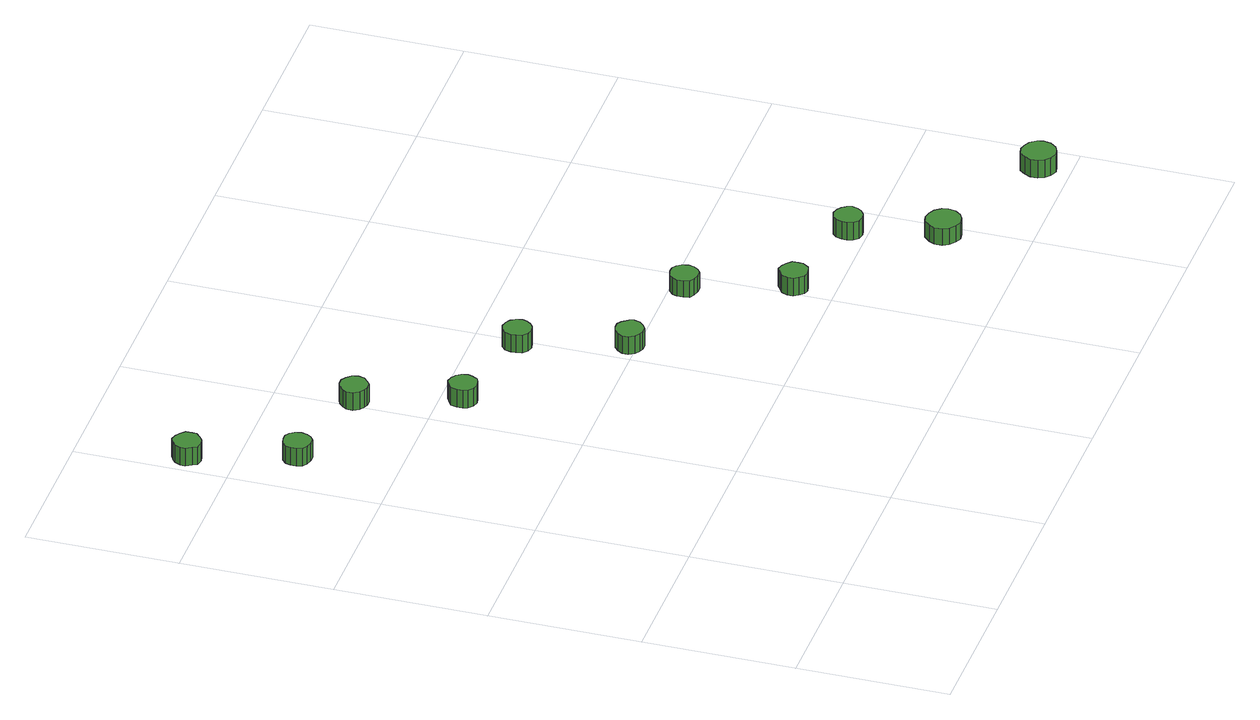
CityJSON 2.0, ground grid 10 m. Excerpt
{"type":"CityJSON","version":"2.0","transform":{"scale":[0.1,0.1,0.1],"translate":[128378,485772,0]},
"CityObjects":{
"tree1":{"type":"SolitaryVegetationObject","attributes":{"function":"something"},"geometry":[{"type":"MultiSurface","lod":"1","boundaries":[[[0,1,2,3,4,5,6,7,8,9,10,11,12,13,14]],[[15,16,17,18,19,20,21,22,23,24,25,26,27,28,29]],[[0,29,28,1]],[[1,28,27,2]],[[2,27,26,3]],[[3,26,25,4]],[[4,25,24,5]],[[5,24,23,6]],[[6,23,22,7]],[[7,22,21,8]],[[8,21,20,9]],[[9,20,19,10]],[[10,19,18,11]],[[11,18,17,12]],[[12,17,16,13]],[[13,16,15,14]],[[14,15,29,0]]]}]},
"tree2":{"type":"SolitaryVegetationObject","attributes":{"function":"something"},"geometry":[{"type":"MultiSurface","lod":"1","boundaries":[[[30,31,32,33,34,35,36,37,38,39,40,41,42,43,44]],[[45,46,47,48,49,50,51,52,53,54,55,56,57,58,59]],[[30,59,58,31]],[[31,58,57,32]],[[32,57,56,33]],[[33,56,55,34]],[[34,55,54,35]],[[35,54,53,36]],[[36,53,52,37]],[[37,52,51,38]],[[38,51,50,39]],[[39,50,49,40]],[[40,49,48,41]],[[41,48,47,42]],[[42,47,46,43]],[[43,46,45,44]],[[44,45,59,30]]]}]},
"tree3":{"type":"SolitaryVegetationObject","attributes":{"function":"something"},"geometry":[{"type":"MultiSurface","lod":"1","boundaries":[[[60,61,62,63,64,65,66,67,68,69,70,71,72,73,74]],[[75,76,77,78,79,80,81,82,83,84,85,86,87,88,89]],[[60,89,88,61]],[[61,88,87,62]],[[62,87,86,63]],[[63,86,85,64]],[[64,85,84,65]],[[65,84,83,66]],[[66,83,82,67]],[[67,82,81,68]],[[68,81,80,69]],[[69,80,79,70]],[[70,79,78,71]],[[71,78,77,72]],[[72,77,76,73]],[[73,76,75,74]],[[74,75,89,60]]]}]},
"tree4":{"type":"SolitaryVegetationObject","attributes":{"function":"something"},"geometry":[{"type":"MultiSurface","lod":"1","boundaries":[[[90,91,92,93,94,95,96,97,98,99,100,101,102,103,104]],[[105,106,107,108,109,110,111,112,113,114,115,116,117,118,119]],[[90,119,118,91]],[[91,118,117,92]],[[92,117,116,93]],[[93,116,115,94]],[[94,115,114,95]],[[95,114,113,96]],[[96,113,112,97]],[[97,112,111,98]],[[98,111,110,99]],[[99,110,109,100]],[[100,109,108,101]],[[101,108,107,102]],[[102,107,106,103]],[[103,106,105,104]],[[104,105,119,90]]]}]},
"tree5":{"type":"SolitaryVegetationObject","attributes":{"function":"something"},"geometry":[{"type":"MultiSurface","lod":"1","boundaries":[[[120,121,122,123,124,125,126,127,128,129,130,131,132,133,134]],[[135,136,137,138,139,140,141,142,143,144,145,146,147,148,149]],[[120,149,148,121]],[[121,148,147,122]],[[122,147,146,123]],[[123,146,145,124]],[[124,145,144,125]],[[125,144,143,126]],[[126,143,142,127]],[[127,142,141,128]],[[128,141,140,129]],[[129,140,139,130]],[[130,139,138,131]],[[131,138,137,132]],[[132,137,136,133]],[[133,136,135,134]],[[134,135,149,120]]]}]},
"tree6":{"type":"SolitaryVegetationObject","attributes":{"function":"something"},"geometry":[{"type":"MultiSurface","lod":"1","boundaries":[[[150,151,152,153,154,155,156,157,158,159,160,161,162,163,164]],[[165,166,167,168,169,170,171,172,173,174,175,176,177,178,179]],[[150,179,178,151]],[[151,178,177,152]],[[152,177,176,153]],[[153,176,175,154]],[[154,175,174,155]],[[155,174,173,156]],[[156,173,172,157]],[[157,172,171,158]],[[158,171,170,159]],[[159,170,169,160]],[[160,169,168,161]],[[161,168,167,162]],[[162,167,166,163]],[[163,166,165,164]],[[164,165,179,150]]]}]},
"tree7":{"type":"SolitaryVegetationObject","attributes":{"function":"something"},"geometry":[{"type":"MultiSurface","lod":"1","boundaries":[[[180,181,182,183,184,185,186,187,188,189,190,191,192,193,194]],[[195,196,197,198,199,200,201,202,203,204,205,206,207,208,209]],[[180,209,208,181]],[[181,208,207,182]],[[182,207,206,183]],[[183,206,205,184]],[[184,205,204,185]],[[185,204,203,186]],[[186,203,202,187]],[[187,202,201,188]],[[188,201,200,189]],[[189,200,199,190]],[[190,199,198,191]],[[191,198,197,192]],[[192,197,196,193]],[[193,196,195,194]],[[194,195,209,180]]]}]},
"tree8":{"type":"SolitaryVegetationObject","attributes":{"function":"something"},"geometry":[{"type":"MultiSurface","lod":"1","boundaries":[[[210,211,212,213,214,215,216,217,218,219,220,221,222,223,224]],[[225,226,227,228,229,230,231,232,233,234,235,236,237,238,239]],[[210,239,238,211]],[[211,238,237,212]],[[212,237,236,213]],[[213,236,235,214]],[[214,235,234,215]],[[215,234,233,216]],[[216,233,232,217]],[[217,232,231,218]],[[218,231,230,219]],[[219,230,229,220]],[[220,229,228,221]],[[221,228,227,222]],[[222,227,226,223]],[[223,226,225,224]],[[224,225,239,210]]]}]},
"tree9":{"type":"SolitaryVegetationObject","attributes":{"function":"something"},"geometry":[{"type":"MultiSurface","lod":"1","boundaries":[[[240,241,242,243,244,245,246,247,248,249,250,251,252,253,254]],[[255,256,257,258,259,260,261,262,263,264,265,266,267,268,269]],[[240,269,268,241]],[[241,268,267,242]],[[242,267,266,243]],[[243,266,265,244]],[[244,265,264,245]],[[245,264,263,246]],[[246,263,262,247]],[[247,262,261,248]],[[248,261,260,249]],[[249,260,259,250]],[[250,259,258,251]],[[251,258,257,252]],[[252,257,256,253]],[[253,256,255,254]],[[254,255,269,240]]]}]},
"tree10":{"type":"SolitaryVegetationObject","attributes":{"function":"something"},"geometry":[{"type":"MultiSurface","lod":"1","boundaries":[[[270,271,272,273,274,275,276,277,278,279,280,281,282,283,284]],[[285,286,287,288,289,290,291,292,293,294,295,296,297,298,299]],[[270,299,298,271]],[[271,298,297,272]],[[272,297,296,273]],[[273,296,295,274]],[[274,295,294,275]],[[275,294,293,276]],[[276,293,292,277]],[[277,292,291,278]],[[278,291,290,279]],[[279,290,289,280]],[[280,289,288,281]],[[281,288,287,282]],[[282,287,286,283]],[[283,286,285,284]],[[284,285,299,270]]]}]},
"tree11":{"type":"SolitaryVegetationObject","attributes":{"function":"something"},"geometry":[{"type":"MultiSurface","lod":"1","boundaries":[[[300,301,302,303,304,305,306,307,308,309,310,311,312,313,314]],[[315,316,317,318,319,320,321,322,323,324,325,326,327,328,329]],[[300,329,328,301]],[[301,328,327,302]],[[302,327,326,303]],[[303,326,325,304]],[[304,325,324,305]],[[305,324,323,306]],[[306,323,322,307]],[[307,322,321,308]],[[308,321,320,309]],[[309,320,319,310]],[[310,319,318,311]],[[311,318,317,312]],[[312,317,316,313]],[[313,316,315,314]],[[314,315,329,300]]]}]}
},
"vertices":[
[21,429,20],[21,433,20],[18,436,20],[15,438,20],[11,439,20],[7,437,20],[5,435,20],[3,431,20],[3,428,20],[5,424,20],[7,421,20],[11,420,20],[15,421,20],[18,423,20],[21,426,20],[21,426,7],[18,423,7],[15,421,7],[11,420,7],[7,421,7],[5,424,7],[3,428,7],[3,431,7],[5,435,7],[7,437,7],[11,439,7],[15,438,7],[18,436,7],[21,433,7],[21,429,7],
[44,365,18],[43,369,18],[41,372,18],[38,374,18],[34,374,18],[30,373,18],[27,370,18],[26,367,18],[26,363,18],[27,359,18],[30,357,18],[34,356,18],[38,356,18],[41,358,18],[43,361,18],[43,361,5],[41,358,5],[38,356,5],[34,356,5],[30,357,5],[27,359,5],[26,363,5],[26,367,5],[27,370,5],[30,373,5],[34,374,5],[38,374,5],[41,372,5],[43,369,5],[44,365,5],
[112,349,20],[111,353,20],[108,356,20],[105,358,20],[101,358,20],[98,357,20],[95,354,20],[93,351,20],[93,347,20],[95,343,20],[98,341,20],[101,340,20],[105,340,20],[108,342,20],[111,345,20],[111,345,7],[108,342,7],[105,340,7],[101,340,7],[98,341,7],[95,343,7],[93,347,7],[93,351,7],[95,354,7],[98,357,7],[101,358,7],[105,358,7],[108,356,7],[111,353,7],[112,349,7],
[135,285,19],[134,289,19],[132,292,19],[129,294,19],[125,295,19],[121,293,19],[118,291,19],[117,287,19],[117,283,19],[118,280,19],[121,277,19],[125,276,19],[129,277,19],[132,278,19],[134,282,19],[134,282,6],[132,278,6],[129,277,6],[125,276,6],[121,277,6],[118,280,6],[117,283,6],[117,287,6],[118,291,6],[121,293,6],[125,295,6],[129,294,6],[132,292,6],[134,289,6],[135,285,6],
[201,270,21],[200,274,21],[198,277,21],[195,279,21],[191,280,21],[187,279,21],[184,276,21],[183,272,21],[183,269,21],[184,265,21],[187,262,21],[191,261,21],[195,262,21],[198,264,21],[200,267,21],[200,267,8],[198,264,8],[195,262,8],[191,261,8],[187,262,8],[184,265,8],[183,269,8],[183,272,8],[184,276,8],[187,279,8],[191,280,8],[195,279,8],[198,277,8],[200,274,8],[201,270,8],
[225,205,18],[224,208,18],[221,212,18],[218,214,18],[214,214,18],[211,213,18],[208,210,18],[206,207,18],[206,203,18],[208,199,18],[211,197,18],[214,196,18],[218,196,18],[221,198,18],[224,201,18],[224,201,5],[221,198,5],[218,196,5],[214,196,5],[211,197,5],[208,199,5],[206,203,5],[206,207,5],[208,210,5],[211,213,5],[214,214,5],[218,214,5],[221,212,5],[224,208,5],[225,205,5],
[291,190,20],[290,194,20],[288,197,20],[285,199,20],[281,199,20],[277,198,20],[274,195,20],[273,192,20],[273,188,20],[274,184,20],[277,182,20],[281,181,20],[285,181,20],[288,183,20],[290,186,20],[290,186,8],[288,183,8],[285,181,8],[281,181,8],[277,182,8],[274,184,8],[273,188,8],[273,192,8],[274,195,8],[277,198,8],[281,199,8],[285,199,8],[288,197,8],[290,194,8],[291,190,8],
[315,126,19],[315,130,19],[312,133,19],[309,135,19],[305,136,19],[302,134,19],[299,132,19],[297,128,19],[297,124,19],[299,121,19],[302,118,19],[305,117,19],[309,118,19],[312,119,19],[315,123,19],[315,123,6],[312,119,6],[309,118,6],[305,117,6],[302,118,6],[299,121,6],[297,124,6],[297,128,6],[299,132,6],[302,134,6],[305,136,6],[309,135,6],[312,133,6],[315,130,6],[315,126,6],
[400,55,19],[399,59,19],[396,63,19],[392,65,19],[387,66,19],[383,65,19],[379,61,19],[377,57,19],[377,52,19],[379,48,19],[383,45,19],[387,43,19],[392,44,19],[396,46,19],[399,50,19],[399,50,7],[396,46,7],[392,44,7],[387,43,7],[383,45,7],[379,48,7],[377,52,7],[377,57,7],[379,61,7],[383,65,7],[387,66,7],[392,65,7],[396,63,7],[399,59,7],[400,55,7],
[382,112,21],[381,115,21],[379,118,21],[376,120,21],[372,121,21],[368,120,21],[365,117,21],[364,113,21],[364,110,21],[365,106,21],[368,103,21],[372,102,21],[376,103,21],[379,105,21],[381,108,21],[381,108,8],[379,105,8],[376,103,8],[372,102,8],[368,103,8],[365,106,8],[364,110,8],[364,113,8],[365,117,8],[368,120,8],[372,121,8],[376,120,8],[379,118,8],[381,115,8],[382,112,8],
[487,20,21],[486,24,21],[483,28,21],[479,30,21],[475,31,21],[470,30,21],[467,26,21],[465,22,21],[465,17,21],[467,13,21],[470,10,21],[475,8,21],[479,9,21],[483,11,21],[486,15,21],[486,15,8],[483,11,8],[479,9,8],[475,8,8],[470,10,8],[467,13,8],[465,17,8],[465,22,8],[467,26,8],[470,30,8],[475,31,8],[479,30,8],[483,28,8],[486,24,8],[487,20,8]
]}
